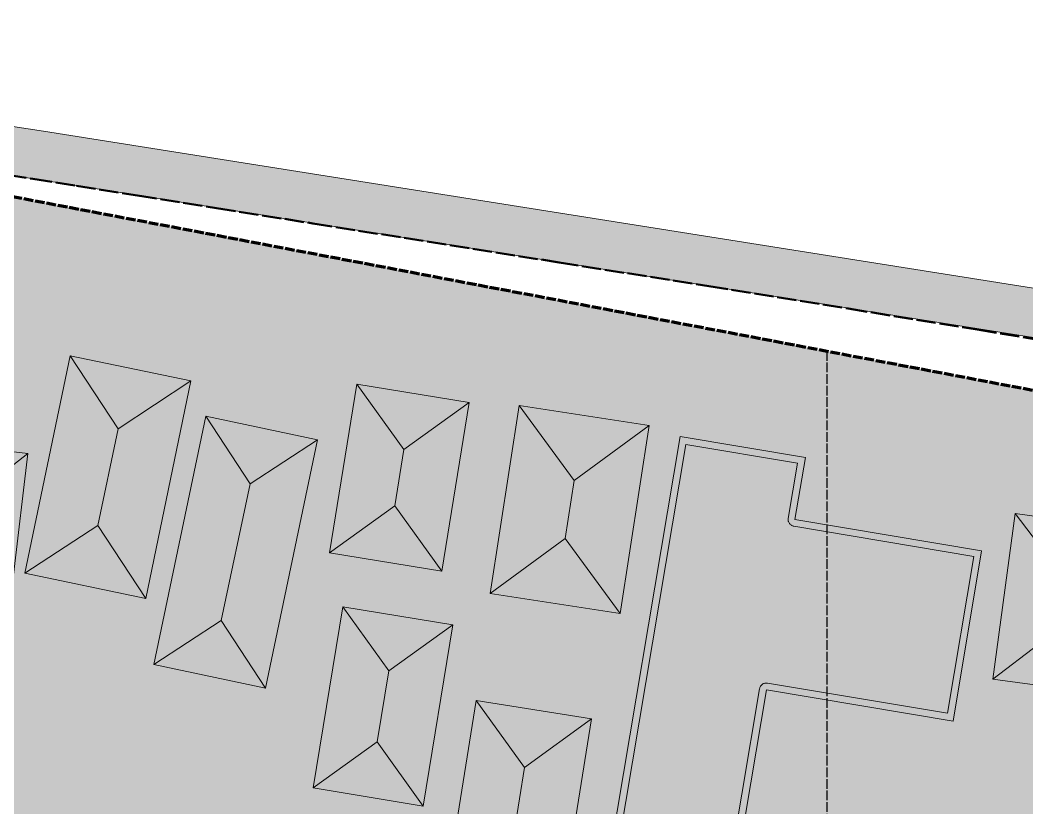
# Model space of a CAD drawing. Header units: metres. Extents: x 305909 to 307171, y 9156037 to 9156671.
# Drawn here: x 306506.8 to 306573.2, y 9156482.5 to 9156534.4 of the extents above; entities that cross this region are included whole.
import ezdxf

# ---------------------------------------------------------------- set-up
doc = ezdxf.new("R2010")
doc.units = ezdxf.units.M
doc.linetypes.add('DASHED', pattern=[1.524, 1.27, -0.254])
doc.linetypes.add('DASHED2', pattern=[0.762, 0.635, -0.127])
for name, color, linetype, lineweight, true_color in [('B-BANGUNAN_PERMUKIMAN', 7, 'Continuous', 13, 0xf0cd8c), ('B-BAYANGAN', 7, 'Continuous', 0, 0x76786c), ('B-DELINEASI', 7, 'DASHED2', 70, 0xc800c8), ('J-PERKERASAN_JALAN', 7, 'Continuous', 9, 0x989896), ('T-BANGUNAN_KLASTER_PERLUASAN', 7, 'Continuous', 13, 0xf3b978), ('T-JALUR_DISTRIBUSI_BARANG', 7, 'DASHED', 50, 0x7832aa), ('T-KLASTER_UMKM_PERLUASAN', 7, 'DASHED2', 25, 0xe6a046), ('Z-R', 7, 'Continuous', 0, 0xfaf4e6), ('Z-R-UP', 7, 'Continuous', 0, 0xffecc8)]:
    doc.layers.add(name, color=color, linetype=linetype, lineweight=lineweight, true_color=true_color)

msp = doc.modelspace()

# ---------------------------------------------------------------- hatches: boundary and pattern name
at = {"layer": 'B-BANGUNAN_PERMUKIMAN', "true_color": 0xe9885c}
h = msp.add_hatch(color=23, dxfattribs=at)
h.dxf.hatch_style = 1
h.paths.add_polyline_path([(306513.288, 9156507.501), (306511.962, 9156501.131), (306507.158, 9156497.981), (306510.139, 9156512.306), (306513.288, 9156507.501)])
at = {"layer": 'B-BANGUNAN_PERMUKIMAN', "true_color": 0xe08259}
h = msp.add_hatch(color=23, dxfattribs=at)
h.dxf.hatch_style = 1
h.paths.add_polyline_path([(306518.094, 9156510.652), (306513.288, 9156507.501), (306510.139, 9156512.306), (306510.139, 9156512.307), (306518.094, 9156510.652)])
at = {"layer": 'B-BANGUNAN_PERMUKIMAN', "true_color": 0xb26747}
h = msp.add_hatch(color=25, dxfattribs=at)
h.dxf.hatch_style = 1
h.paths.add_polyline_path([(306515.112, 9156496.326), (306515.112, 9156496.326), (306511.962, 9156501.131), (306513.288, 9156507.501), (306518.094, 9156510.652), (306515.112, 9156496.326)])
at = {"layer": 'B-BANGUNAN_PERMUKIMAN', "true_color": 0xe8875c}
h = msp.add_hatch(color=23, dxfattribs=at)
h.dxf.hatch_style = 1
h.paths.add_polyline_path([(306529.022, 9156510.437), (306529.022, 9156510.437), (306532.125, 9156506.135), (306531.526, 9156502.428), (306527.223, 9156499.325), (306529.022, 9156510.437)])
at = {"layer": 'B-BANGUNAN_PERMUKIMAN', "true_color": 0xe18359}
h = msp.add_hatch(color=23, dxfattribs=at)
h.dxf.hatch_style = 1
h.paths.add_polyline_path([(306532.125, 9156506.135), (306529.022, 9156510.437), (306536.427, 9156509.238), (306532.125, 9156506.135)])
at = {"layer": 'B-BANGUNAN_PERMUKIMAN', "true_color": 0xb36847}
h = msp.add_hatch(color=25, dxfattribs=at)
h.dxf.hatch_style = 1
h.paths.add_polyline_path([(306531.526, 9156502.428), (306532.125, 9156506.135), (306536.427, 9156509.238), (306534.628, 9156498.127), (306531.526, 9156502.428)])
at = {"layer": 'B-BANGUNAN_PERMUKIMAN', "true_color": 0xe8875c}
h = msp.add_hatch(color=23, dxfattribs=at)
h.dxf.hatch_style = 1
h.paths.add_polyline_path([(306543.342, 9156504.085), (306542.755, 9156500.266), (306537.814, 9156496.643), (306539.719, 9156509.025), (306543.342, 9156504.085)])
at = {"layer": 'B-BANGUNAN_PERMUKIMAN', "true_color": 0xe18359}
h = msp.add_hatch(color=23, dxfattribs=at)
h.dxf.hatch_style = 1
h.paths.add_polyline_path([(306543.342, 9156504.085), (306539.719, 9156509.025), (306539.719, 9156509.026), (306548.284, 9156507.708), (306543.342, 9156504.085)])
at = {"layer": 'B-BANGUNAN_PERMUKIMAN', "true_color": 0xe9885c}
h = msp.add_hatch(color=23, dxfattribs=at)
h.dxf.hatch_style = 1
h.paths.add_polyline_path([(306521.986, 9156503.871), (306520.093, 9156494.866), (306515.642, 9156491.96), (306519.081, 9156508.322), (306521.986, 9156503.871)])
at = {"layer": 'B-BANGUNAN_PERMUKIMAN', "true_color": 0xe08259}
h = msp.add_hatch(color=23, dxfattribs=at)
h.dxf.hatch_style = 1
h.paths.add_polyline_path([(306521.986, 9156503.871), (306519.081, 9156508.322), (306519.081, 9156508.323), (306526.437, 9156506.777), (306521.986, 9156503.871)])
at = {"layer": 'B-BANGUNAN_PERMUKIMAN', "true_color": 0xb36847}
h = msp.add_hatch(color=25, dxfattribs=at)
h.dxf.hatch_style = 1
h.paths.add_polyline_path([(306546.378, 9156495.326), (306546.378, 9156495.326), (306542.755, 9156500.266), (306543.342, 9156504.085), (306548.284, 9156507.708), (306546.378, 9156495.326)])
at = {"layer": 'B-BANGUNAN_PERMUKIMAN', "true_color": 0xce7852}
h = msp.add_hatch(color=23, dxfattribs=at)
h.dxf.hatch_style = 1
h.paths.add_polyline_path([(306570.2, 9156499.458), (306568.317, 9156488.236), (306556.014, 9156490.301), (306553.608, 9156475.97), (306545.355, 9156477.355), (306550.329, 9156506.989), (306558.582, 9156505.603), (306557.898, 9156501.523), (306570.2, 9156499.458)])
at = {"layer": 'B-BANGUNAN_PERMUKIMAN', "true_color": 0xe2835a}
h = msp.add_hatch(color=23, dxfattribs=at)
h.dxf.hatch_style = 1
h.paths.add_polyline_path([(306502.687, 9156502.204), (306499.026, 9156506.856), (306507.339, 9156505.865), (306502.687, 9156502.204)])
at = {"layer": 'B-BANGUNAN_PERMUKIMAN', "true_color": 0xb26747}
h = msp.add_hatch(color=25, dxfattribs=at)
h.dxf.hatch_style = 1
h.paths.add_polyline_path([(306522.998, 9156490.414), (306520.093, 9156494.866), (306521.986, 9156503.871), (306526.437, 9156506.777), (306522.998, 9156490.414)])
at = {"layer": 'B-BANGUNAN_PERMUKIMAN', "true_color": 0xb46847}
h = msp.add_hatch(color=25, dxfattribs=at)
h.dxf.hatch_style = 1
h.paths.add_polyline_path([(306505.434, 9156489.884), (306501.773, 9156494.536), (306502.687, 9156502.204), (306507.339, 9156505.865), (306507.339, 9156505.865), (306505.434, 9156489.884)])
at = {"layer": 'B-BANGUNAN_PERMUKIMAN', "true_color": 0xba6c4a}
h = msp.add_hatch(color=35, dxfattribs=at)
h.dxf.hatch_style = 1
h.paths.add_polyline_path([(306531.526, 9156502.428), (306534.628, 9156498.127), (306534.628, 9156498.126), (306527.223, 9156499.325), (306531.526, 9156502.428)])
at = {"layer": 'B-BANGUNAN_PERMUKIMAN', "true_color": 0xe8875c}
h = msp.add_hatch(color=23, dxfattribs=at)
h.dxf.hatch_style = 1
h.paths.add_polyline_path([(306572.411, 9156501.908), (306572.412, 9156501.908), (306574.732, 9156498.858), (306573.98, 9156493.328), (306570.929, 9156491.008), (306572.411, 9156501.908)])
at = {"layer": 'B-BANGUNAN_PERMUKIMAN', "true_color": 0xe18359}
h = msp.add_hatch(color=23, dxfattribs=at)
h.dxf.hatch_style = 1
h.paths.add_polyline_path([(306574.732, 9156498.858), (306572.412, 9156501.908), (306577.781, 9156501.179), (306577.781, 9156501.178), (306574.732, 9156498.858)])
at = {"layer": 'B-BANGUNAN_PERMUKIMAN', "true_color": 0xbb6d4a}
h = msp.add_hatch(color=13, dxfattribs=at)
h.dxf.hatch_style = 1
h.paths.add_polyline_path([(306511.962, 9156501.131), (306515.112, 9156496.326), (306507.158, 9156497.981), (306507.158, 9156497.981), (306511.962, 9156501.131)])
at = {"layer": 'B-BANGUNAN_PERMUKIMAN', "true_color": 0xba6c4a}
h = msp.add_hatch(color=35, dxfattribs=at)
h.dxf.hatch_style = 1
h.paths.add_polyline_path([(306542.755, 9156500.266), (306546.378, 9156495.326), (306537.814, 9156496.643), (306542.755, 9156500.266)])
at = {"layer": 'B-BANGUNAN_PERMUKIMAN', "true_color": 0xe8875c}
h = msp.add_hatch(color=23, dxfattribs=at)
h.dxf.hatch_style = 1
h.paths.add_polyline_path([(306528.105, 9156495.77), (306528.105, 9156495.77), (306531.135, 9156491.546), (306530.365, 9156486.871), (306526.142, 9156483.841), (306528.105, 9156495.77)])
at = {"layer": 'B-BANGUNAN_PERMUKIMAN', "true_color": 0xe18359}
h = msp.add_hatch(color=23, dxfattribs=at)
h.dxf.hatch_style = 1
h.paths.add_polyline_path([(306531.135, 9156491.546), (306528.105, 9156495.77), (306535.359, 9156494.576), (306531.135, 9156491.546)])
at = {"layer": 'B-BANGUNAN_PERMUKIMAN', "true_color": 0xbb6d4a}
h = msp.add_hatch(color=13, dxfattribs=at)
h.dxf.hatch_style = 1
h.paths.add_polyline_path([(306520.093, 9156494.866), (306522.998, 9156490.414), (306515.642, 9156491.96), (306520.093, 9156494.866)])
at = {"layer": 'B-BANGUNAN_PERMUKIMAN', "true_color": 0xb36847}
h = msp.add_hatch(color=25, dxfattribs=at)
h.dxf.hatch_style = 1
h.paths.add_polyline_path([(306533.396, 9156482.647), (306530.365, 9156486.871), (306531.135, 9156491.546), (306535.359, 9156494.576), (306533.396, 9156482.647)])
at = {"layer": 'B-BANGUNAN_PERMUKIMAN', "true_color": 0xba6c4a}
h = msp.add_hatch(color=35, dxfattribs=at)
h.dxf.hatch_style = 1
h.paths.add_polyline_path([(306573.98, 9156493.328), (306576.3, 9156490.278), (306576.3, 9156490.278), (306570.929, 9156491.008), (306573.98, 9156493.328)])
at = {"layer": 'B-BANGUNAN_PERMUKIMAN', "true_color": 0xe8875c}
h = msp.add_hatch(color=23, dxfattribs=at)
h.dxf.hatch_style = 1
h.paths.add_polyline_path([(306540.079, 9156485.195), (306538.643, 9156476.175), (306534.24, 9156472.982), (306536.886, 9156489.598), (306540.079, 9156485.195)])
at = {"layer": 'B-BANGUNAN_PERMUKIMAN', "true_color": 0xe18359}
h = msp.add_hatch(color=23, dxfattribs=at)
h.dxf.hatch_style = 1
h.paths.add_polyline_path([(306544.482, 9156488.388), (306540.079, 9156485.195), (306536.886, 9156489.598), (306544.482, 9156488.388)])
at = {"layer": 'B-BANGUNAN_PERMUKIMAN', "true_color": 0xb36847}
h = msp.add_hatch(color=25, dxfattribs=at)
h.dxf.hatch_style = 1
h.paths.add_polyline_path([(306541.836, 9156471.772), (306538.643, 9156476.175), (306540.079, 9156485.195), (306544.482, 9156488.388), (306541.836, 9156471.772)])
at = {"layer": 'B-BANGUNAN_PERMUKIMAN', "true_color": 0xba6c4a}
h = msp.add_hatch(color=35, dxfattribs=at)
h.dxf.hatch_style = 1
h.paths.add_polyline_path([(306526.142, 9156483.841), (306530.365, 9156486.871), (306533.396, 9156482.647), (306526.142, 9156483.841)])
at = {"layer": 'B-BAYANGAN', "true_color": 0x76786c}
h = msp.add_hatch(color=8, dxfattribs=at)
h.dxf.hatch_style = 1
h.paths.add_polyline_path([(306518.844, 9156509.902), (306515.863, 9156495.576), (306507.908, 9156497.231), (306510.889, 9156511.557), (306518.844, 9156509.902)])
h = msp.add_hatch(color=8, dxfattribs=at)
h.dxf.hatch_style = 1
h.paths.add_polyline_path([(306518.844, 9156509.902), (306515.863, 9156495.576), (306507.908, 9156497.231), (306510.889, 9156511.557), (306518.844, 9156509.902)])
h = msp.add_hatch(color=8, dxfattribs=at)
h.dxf.hatch_style = 1
h.paths.add_polyline_path([(306537.177, 9156508.488), (306535.378, 9156497.376), (306527.972, 9156498.575), (306529.771, 9156509.687), (306537.177, 9156508.488)])
h = msp.add_hatch(color=8, dxfattribs=at)
h.dxf.hatch_style = 1
h.paths.add_polyline_path([(306537.177, 9156508.488), (306535.378, 9156497.376), (306527.972, 9156498.575), (306529.771, 9156509.687), (306537.177, 9156508.488)])
h = msp.add_hatch(color=8, dxfattribs=at)
h.dxf.hatch_style = 1
h.paths.add_polyline_path([(306549.034, 9156506.958), (306547.129, 9156494.576), (306538.564, 9156495.893), (306540.469, 9156508.276), (306549.034, 9156506.958)])
h = msp.add_hatch(color=8, dxfattribs=at)
h.dxf.hatch_style = 1
h.paths.add_polyline_path([(306549.034, 9156506.958), (306547.129, 9156494.576), (306538.564, 9156495.893), (306540.469, 9156508.276), (306549.034, 9156506.958)])
h = msp.add_hatch(color=8, dxfattribs=at)
h.dxf.hatch_style = 1
h.paths.add_polyline_path([(306527.187, 9156506.027), (306523.748, 9156489.664), (306516.392, 9156491.21), (306519.831, 9156507.573), (306527.187, 9156506.027)])
h = msp.add_hatch(color=8, dxfattribs=at)
h.dxf.hatch_style = 1
h.paths.add_polyline_path([(306527.187, 9156506.027), (306523.748, 9156489.664), (306516.392, 9156491.21), (306519.831, 9156507.573), (306527.187, 9156506.027)])
h = msp.add_hatch(color=8, dxfattribs=at)
h.dxf.hatch_style = 1
h.paths.add_polyline_path([(306508.09, 9156505.115), (306506.185, 9156489.134), (306497.871, 9156490.125), (306499.776, 9156506.106), (306508.09, 9156505.115)])
h = msp.add_hatch(color=8, dxfattribs=at)
h.dxf.hatch_style = 1
h.paths.add_polyline_path([(306508.09, 9156505.115), (306506.185, 9156489.134), (306497.871, 9156490.125), (306499.776, 9156506.106), (306508.09, 9156505.115)])
h = msp.add_hatch(color=8, dxfattribs=at)
h.dxf.hatch_style = 1
h.paths.add_polyline_path([(306570.95, 9156498.708), (306569.067, 9156487.486), (306556.764, 9156489.551), (306554.358, 9156475.22), (306546.105, 9156476.605), (306551.079, 9156506.239), (306559.332, 9156504.853), (306558.648, 9156500.773), (306570.95, 9156498.708)])
h = msp.add_hatch(color=8, dxfattribs=at)
h.dxf.hatch_style = 1
h.paths.add_polyline_path([(306570.95, 9156498.708), (306569.067, 9156487.486), (306556.764, 9156489.551), (306554.358, 9156475.22), (306546.105, 9156476.605), (306551.079, 9156506.239), (306559.332, 9156504.853), (306558.648, 9156500.773), (306570.95, 9156498.708)])
h = msp.add_hatch(color=8, dxfattribs=at)
h.dxf.hatch_style = 1
h.paths.add_polyline_path([(306578.531, 9156500.429), (306577.05, 9156489.528), (306571.679, 9156490.258), (306573.161, 9156501.158), (306578.531, 9156500.429)])
h = msp.add_hatch(color=8, dxfattribs=at)
h.dxf.hatch_style = 1
h.paths.add_polyline_path([(306536.109, 9156493.826), (306534.146, 9156481.897), (306526.891, 9156483.091), (306528.854, 9156495.02), (306536.109, 9156493.826)])
h = msp.add_hatch(color=8, dxfattribs=at)
h.dxf.hatch_style = 1
h.paths.add_polyline_path([(306536.109, 9156493.826), (306534.146, 9156481.897), (306526.891, 9156483.091), (306528.854, 9156495.02), (306536.109, 9156493.826)])
h = msp.add_hatch(color=8, dxfattribs=at)
h.dxf.hatch_style = 1
h.paths.add_polyline_path([(306545.232, 9156487.638), (306542.586, 9156471.022), (306534.99, 9156472.232), (306537.636, 9156488.848), (306545.232, 9156487.638)])
h = msp.add_hatch(color=8, dxfattribs=at)
h.dxf.hatch_style = 1
h.paths.add_polyline_path([(306545.232, 9156487.638), (306542.586, 9156471.022), (306534.99, 9156472.232), (306537.636, 9156488.848), (306545.232, 9156487.638)])
at = {"layer": 'J-PERKERASAN_JALAN', "true_color": 0x989896}
h = msp.add_hatch(color=252, dxfattribs=at)
h.dxf.hatch_style = 1
h.paths.add_polyline_path([(306211.341, 9156561.319), (306215.693, 9156561.13), (306215.76, 9156561.126), (306215.8, 9156561.123), (306215.867, 9156561.117), (306305.106, 9156551.206), (306305.211, 9156551.196), (306385.831, 9156544.389), (306385.918, 9156544.38), (306385.969, 9156544.374), (306386.055, 9156544.361), (306424.864, 9156537.661), (306424.901, 9156537.654), (306424.922, 9156537.65), (306424.958, 9156537.643), (306453.186, 9156531.689), (306453.481, 9156531.639), (306455.847, 9156531.322), (306456.066, 9156531.299), (306458.588, 9156531.102), (306458.613, 9156531.1), (306499.527, 9156528.16), (306499.548, 9156528.159), (306503.861, 9156527.791), (306503.93, 9156527.784), (306503.97, 9156527.78), (306504.038, 9156527.77), (306508.381, 9156527.098), (306524.104, 9156524.604), (306524.104, 9156521.364), (306507.903, 9156523.933), (306507.888, 9156523.936), (306503.705, 9156524.584), (306503.432, 9156524.616), (306499.323, 9156524.966), (306499.27, 9156524.971), (306458.379, 9156527.908), (306455.69, 9156528.118), (306455.636, 9156528.123), (306455.603, 9156528.127), (306455.548, 9156528.133), (306452.885, 9156528.49), (306452.811, 9156528.501), (306452.767, 9156528.509), (306452.694, 9156528.523), (306424.381, 9156534.494), (306424.236, 9156534.522), (306390.807, 9156540.293), (306390.292, 9156540.348), (306389.774, 9156540.336), (306389.261, 9156540.256), (306388.764, 9156540.112), (306388.289, 9156539.904), (306387.845, 9156539.636), (306387.439, 9156539.314), (306387.079, 9156538.941), (306386.769, 9156538.525), (306386.516, 9156538.073), (306386.324, 9156537.592), (306386.196, 9156537.089), (306373.097, 9156467.337), (306371.27, 9156457.608), (306371.258, 9156457.542), (306354.047, 9156356.618), (306353.994, 9156356.117), (306354.004, 9156355.613), (306354.077, 9156355.115), (306354.213, 9156354.629), (306354.408, 9156354.165), (306354.661, 9156353.729), (306354.966, 9156353.328), (306355.319, 9156352.968), (306355.714, 9156352.656), (306356.146, 9156352.396), (306356.607, 9156352.192), (306357.09, 9156352.048), (306357.587, 9156351.966), (306409.631, 9156346.693), (306409.685, 9156346.687), (306409.717, 9156346.683), (306409.771, 9156346.675), (306440.166, 9156341.92), (306440.608, 9156341.876), (306479.912, 9156340.134), (306480.43, 9156340.144), (306480.943, 9156340.222), (306481.441, 9156340.365), (306481.917, 9156340.572), (306482.362, 9156340.838), (306482.768, 9156341.16), (306483.13, 9156341.531), (306483.441, 9156341.946), (306483.695, 9156342.398), (306483.889, 9156342.879), (306484.019, 9156343.381), (306484.082, 9156343.896), (306484.563, 9156352.101), (306486.641, 9156384.636), (306486.657, 9156384.758), (306486.78, 9156384.758), (306489.513, 9156384.584), (306489.635, 9156384.568), (306489.635, 9156384.445), (306487.559, 9156351.943), (306487.558, 9156351.922), (306487.067, 9156343.551), (306487.07, 9156343.043), (306487.137, 9156342.539), (306487.267, 9156342.048), (306487.458, 9156341.578), (306487.707, 9156341.135), (306488.011, 9156340.728), (306488.363, 9156340.362), (306488.76, 9156340.044), (306489.193, 9156339.779), (306489.656, 9156339.571), (306490.142, 9156339.423), (306490.643, 9156339.338), (306492.503, 9156339.143), (306492.541, 9156339.139), (306492.564, 9156339.136), (306492.602, 9156339.131), (306513.238, 9156336.16), (306513.401, 9156336.139), (306524.104, 9156335.046), (306524.104, 9156331.829), (306512.982, 9156332.966), (306512.941, 9156332.97), (306512.916, 9156332.973), (306512.875, 9156332.979), (306498.863, 9156334.996), (306498.356, 9156335.037), (306497.849, 9156335.012), (306497.349, 9156334.924), (306496.864, 9156334.773), (306496.402, 9156334.562), (306495.97, 9156334.294), (306495.576, 9156333.973), (306495.226, 9156333.605), (306494.925, 9156333.196), (306494.679, 9156332.752), (306494.49, 9156332.28), (306494.364, 9156331.788), (306494.3, 9156331.284), (306494.301, 9156330.776), (306499.491, 9156251.377), (306499.491, 9156251.254), (306499.369, 9156251.238), (306496.637, 9156251.059), (306496.514, 9156251.059), (306496.498, 9156251.181), (306491.167, 9156332.724), (306491.102, 9156333.229), (306490.973, 9156333.721), (306490.782, 9156334.193), (306490.533, 9156334.637), (306490.23, 9156335.046), (306489.877, 9156335.413), (306489.48, 9156335.732), (306489.047, 9156335.998), (306488.582, 9156336.207), (306488.095, 9156336.356), (306487.594, 9156336.441), (306485.258, 9156336.686), (306485.017, 9156336.704), (306446.09, 9156338.429), (306445.584, 9156338.42), (306445.083, 9156338.346), (306444.595, 9156338.21), (306444.129, 9156338.013), (306443.691, 9156337.759), (306443.289, 9156337.452), (306442.928, 9156337.096), (306442.616, 9156336.698), (306442.356, 9156336.263), (306442.153, 9156335.8), (306442.011, 9156335.314), (306441.931, 9156334.814), (306441.915, 9156334.308), (306442.571, 9156313.413), (306442.58, 9156313.248), (306443.283, 9156303.609), (306443.286, 9156303.565), (306443.287, 9156303.544), (306443.288, 9156303.5), (306443.886, 9156283.072), (306443.882, 9156282.949), (306443.759, 9156282.937), (306441.022, 9156282.857), (306440.899, 9156282.862), (306440.888, 9156282.984), (306440.293, 9156303.314), (306440.284, 9156303.488), (306439.581, 9156313.122), (306439.578, 9156313.164), (306439.577, 9156313.184), (306439.576, 9156313.226), (306438.873, 9156335.586), (306438.826, 9156336.086), (306438.716, 9156336.577), (306438.545, 9156337.05), (306438.317, 9156337.498), (306438.034, 9156337.914), (306437.701, 9156338.291), (306437.323, 9156338.623), (306436.907, 9156338.906), (306436.458, 9156339.133), (306435.985, 9156339.303), (306435.494, 9156339.412), (306409.399, 9156343.494), (306409.184, 9156343.522), (306356.316, 9156348.878), (306355.783, 9156348.897), (306355.253, 9156348.844), (306354.735, 9156348.722), (306354.238, 9156348.531), (306353.77, 9156348.276), (306353.34, 9156347.962), (306352.956, 9156347.593), (306352.624, 9156347.176), (306352.351, 9156346.719), (306352.141, 9156346.23), (306351.997, 9156345.717), (306341.11, 9156293.6), (306341.085, 9156293.468), (306330.918, 9156235.039), (306330.908, 9156234.979), (306329.587, 9156226.644), (306329.547, 9156226.286), (306329.002, 9156218.17), (306329.001, 9156218.146), (306326.612, 9156189.443), (306326.594, 9156189.321), (306326.471, 9156189.324), (306323.742, 9156189.551), (306323.62, 9156189.569), (306323.622, 9156189.692), (306326.007, 9156218.339), (306326.011, 9156218.403), (306326.567, 9156226.689), (306326.575, 9156226.779), (306326.58, 9156226.824), (306326.592, 9156226.913), (306327.95, 9156235.479), (306327.954, 9156235.502), (306338.142, 9156294.057), (306338.148, 9156294.09), (306338.151, 9156294.106), (306338.158, 9156294.139), (306348.925, 9156345.68), (306348.998, 9156346.205), (306349.002, 9156346.735), (306348.936, 9156347.261), (306348.8, 9156347.774), (306348.598, 9156348.264), (306348.333, 9156348.723), (306348.01, 9156349.143), (306347.634, 9156349.517), (306347.211, 9156349.837), (306346.75, 9156350.099), (306346.259, 9156350.298), (306345.745, 9156350.43), (306324.834, 9156354.345), (306324.271, 9156354.41), (306279.508, 9156356.343), (306211.341, 9156359.746), (306211.341, 9156362.949), (306279.625, 9156359.541), (306279.652, 9156359.54), (306324.736, 9156357.593), (306324.877, 9156357.581), (306324.962, 9156357.572), (306325.102, 9156357.551), (306346.36, 9156353.57), (306346.885, 9156353.507), (306347.414, 9156353.514), (306347.937, 9156353.591), (306348.445, 9156353.736), (306348.93, 9156353.947), (306349.383, 9156354.219), (306349.796, 9156354.55), (306350.161, 9156354.931), (306350.473, 9156355.358), (306350.727, 9156355.822), (306350.917, 9156356.315), (306351.04, 9156356.829), (306367.345, 9156452.444), (306367.4, 9156452.978), (306367.382, 9156453.515), (306367.293, 9156454.044), (306367.134, 9156454.557), (306366.908, 9156455.044), (306366.618, 9156455.496), (306366.271, 9156455.905), (306365.872, 9156456.264), (306365.428, 9156456.566), (306364.948, 9156456.806), (306364.44, 9156456.98), (306363.913, 9156457.084), (306328.417, 9156461.659), (306307.102, 9156464.447), (306307.086, 9156464.449), (306307.041, 9156464.456), (306243.125, 9156474.305), (306242.61, 9156474.35), (306242.093, 9156474.329), (306241.583, 9156474.241), (306241.089, 9156474.088), (306240.619, 9156473.873), (306240.18, 9156473.598), (306239.781, 9156473.27), (306239.427, 9156472.892), (306239.125, 9156472.472), (306238.879, 9156472.017), (306235.863, 9156465.428), (306235.816, 9156465.333), (306235.721, 9156465.173), (306235.626, 9156465.045), (306235.517, 9156464.929), (306235.377, 9156464.807), (306235.291, 9156464.744), (306234.104, 9156463.916), (306234.011, 9156463.855), (306233.816, 9156463.749), (306233.715, 9156463.704), (306232.243, 9156463.105), (306232.16, 9156463.073), (306232.012, 9156463.028), (306231.882, 9156463), (306231.728, 9156462.982), (306231.639, 9156462.977), (306225.305, 9156462.777), (306225.175, 9156462.777), (306225.11, 9156462.78), (306224.979, 9156462.788), (306217.294, 9156463.552), (306217.186, 9156463.566), (306217.132, 9156463.574), (306217.025, 9156463.594), (306211.341, 9156464.792), (306211.341, 9156467.858), (306217.404, 9156466.58), (306217.834, 9156466.513), (306224.983, 9156465.803), (306225.505, 9156465.785), (306230.354, 9156465.938), (306230.906, 9156465.994), (306231.444, 9156466.125), (306231.96, 9156466.33), (306232.442, 9156466.604), (306232.881, 9156466.943), (306233.27, 9156467.338), (306233.6, 9156467.784), (306233.865, 9156468.271), (306237.161, 9156475.469), (306237.205, 9156475.561), (306237.295, 9156475.714), (306237.385, 9156475.836), (306237.487, 9156475.949), (306237.6, 9156476.051), (306237.743, 9156476.156), (306237.829, 9156476.21), (306239.166, 9156476.996), (306239.245, 9156477.041), (306239.389, 9156477.108), (306239.517, 9156477.155), (306239.67, 9156477.196), (306239.759, 9156477.213), (306241.459, 9156477.502), (306241.565, 9156477.517), (306241.752, 9156477.529), (306241.939, 9156477.52), (306242.045, 9156477.507), (306307.452, 9156467.428), (306307.542, 9156467.415), (306328.795, 9156464.635), (306328.802, 9156464.634), (306364.829, 9156459.991), (306365.332, 9156459.958), (306365.835, 9156459.989), (306366.33, 9156460.083), (306366.81, 9156460.238), (306367.266, 9156460.452), (306367.692, 9156460.722), (306368.08, 9156461.044), (306368.425, 9156461.412), (306368.721, 9156461.82), (306368.963, 9156462.262), (306369.147, 9156462.731), (306369.271, 9156463.22), (306370.149, 9156467.89), (306383.124, 9156536.986), (306383.186, 9156537.496), (306383.182, 9156538.011), (306383.112, 9156538.52), (306382.978, 9156539.016), (306382.781, 9156539.491), (306382.525, 9156539.937), (306382.213, 9156540.346), (306381.852, 9156540.712), (306381.447, 9156541.028), (306381.004, 9156541.29), (306380.532, 9156541.493), (306380.037, 9156541.634), (306379.529, 9156541.71), (306304.881, 9156548.012), (306304.855, 9156548.015), (306304.839, 9156548.016), (306304.813, 9156548.019), (306215.667, 9156557.919), (306215.399, 9156557.94), (306211.341, 9156558.116), (306211.341, 9156561.319)])
h = msp.add_hatch(color=252, dxfattribs=at)
h.dxf.hatch_style = 1
h.paths.add_polyline_path([(306524.104, 9156524.604), (306587.195, 9156514.6), (306587.229, 9156514.594), (306587.249, 9156514.59), (306587.284, 9156514.584), (306623.336, 9156507.573), (306623.401, 9156507.56), (306623.439, 9156507.551), (306623.504, 9156507.535), (306644.846, 9156501.891), (306644.846, 9156498.581), (306622.834, 9156504.402), (306622.575, 9156504.461), (306586.751, 9156511.428), (306586.614, 9156511.452), (306524.104, 9156521.364), (306524.104, 9156524.604)])
at = {"layer": 'T-BANGUNAN_KLASTER_PERLUASAN', "true_color": 0xffb368}
h = msp.add_hatch(color=31, dxfattribs=at)
h.dxf.hatch_style = 1
h.paths.add_polyline_path([(306513.288, 9156507.501), (306511.962, 9156501.131), (306507.158, 9156497.981), (306510.139, 9156512.306), (306513.288, 9156507.501)])
at = {"layer": 'T-BANGUNAN_KLASTER_PERLUASAN', "true_color": 0xf5ab64}
h = msp.add_hatch(color=21, dxfattribs=at)
h.dxf.hatch_style = 1
h.paths.add_polyline_path([(306518.094, 9156510.652), (306513.288, 9156507.501), (306510.139, 9156512.306), (306510.139, 9156512.307), (306518.094, 9156510.652)])
at = {"layer": 'T-BANGUNAN_KLASTER_PERLUASAN', "true_color": 0xc3884f}
h = msp.add_hatch(color=23, dxfattribs=at)
h.dxf.hatch_style = 1
h.paths.add_polyline_path([(306515.112, 9156496.326), (306515.112, 9156496.326), (306511.962, 9156501.131), (306513.288, 9156507.501), (306518.094, 9156510.652), (306515.112, 9156496.326)])
at = {"layer": 'T-BANGUNAN_KLASTER_PERLUASAN', "true_color": 0xffb267}
h = msp.add_hatch(color=31, dxfattribs=at)
h.dxf.hatch_style = 1
h.paths.add_polyline_path([(306529.022, 9156510.437), (306529.022, 9156510.437), (306532.125, 9156506.135), (306531.526, 9156502.428), (306527.223, 9156499.325), (306529.022, 9156510.437)])
at = {"layer": 'T-BANGUNAN_KLASTER_PERLUASAN', "true_color": 0xf7ac64}
h = msp.add_hatch(color=21, dxfattribs=at)
h.dxf.hatch_style = 1
h.paths.add_polyline_path([(306532.125, 9156506.135), (306529.022, 9156510.437), (306536.427, 9156509.238), (306532.125, 9156506.135)])
at = {"layer": 'T-BANGUNAN_KLASTER_PERLUASAN', "true_color": 0xc48950}
h = msp.add_hatch(color=23, dxfattribs=at)
h.dxf.hatch_style = 1
h.paths.add_polyline_path([(306531.526, 9156502.428), (306532.125, 9156506.135), (306536.427, 9156509.238), (306534.628, 9156498.127), (306531.526, 9156502.428)])
at = {"layer": 'T-BANGUNAN_KLASTER_PERLUASAN', "true_color": 0xffb267}
h = msp.add_hatch(color=31, dxfattribs=at)
h.dxf.hatch_style = 1
h.paths.add_polyline_path([(306543.342, 9156504.085), (306542.755, 9156500.266), (306537.814, 9156496.643), (306539.719, 9156509.025), (306543.342, 9156504.085)])
at = {"layer": 'T-BANGUNAN_KLASTER_PERLUASAN', "true_color": 0xf7ac64}
h = msp.add_hatch(color=21, dxfattribs=at)
h.dxf.hatch_style = 1
h.paths.add_polyline_path([(306543.342, 9156504.085), (306539.719, 9156509.025), (306539.719, 9156509.026), (306548.284, 9156507.708), (306543.342, 9156504.085)])
at = {"layer": 'T-BANGUNAN_KLASTER_PERLUASAN', "true_color": 0xffb368}
h = msp.add_hatch(color=31, dxfattribs=at)
h.dxf.hatch_style = 1
h.paths.add_polyline_path([(306521.986, 9156503.871), (306520.093, 9156494.866), (306515.642, 9156491.96), (306519.081, 9156508.322), (306521.986, 9156503.871)])
at = {"layer": 'T-BANGUNAN_KLASTER_PERLUASAN', "true_color": 0xf5ab64}
h = msp.add_hatch(color=21, dxfattribs=at)
h.dxf.hatch_style = 1
h.paths.add_polyline_path([(306521.986, 9156503.871), (306519.081, 9156508.322), (306519.081, 9156508.323), (306526.437, 9156506.777), (306521.986, 9156503.871)])
at = {"layer": 'T-BANGUNAN_KLASTER_PERLUASAN', "true_color": 0xc48950}
h = msp.add_hatch(color=23, dxfattribs=at)
h.dxf.hatch_style = 1
h.paths.add_polyline_path([(306546.378, 9156495.326), (306546.378, 9156495.326), (306542.755, 9156500.266), (306543.342, 9156504.085), (306548.284, 9156507.708), (306546.378, 9156495.326)])
at = {"layer": 'T-BANGUNAN_KLASTER_PERLUASAN', "true_color": 0xe29e5c}
h = msp.add_hatch(color=33, dxfattribs=at)
h.dxf.hatch_style = 1
h.paths.add_polyline_path([(306570.2, 9156499.458), (306568.317, 9156488.236), (306556.014, 9156490.301), (306553.608, 9156475.97), (306545.355, 9156477.355), (306550.329, 9156506.989), (306558.582, 9156505.603), (306557.898, 9156501.523), (306570.2, 9156499.458)])
at = {"layer": 'T-BANGUNAN_KLASTER_PERLUASAN', "true_color": 0xf8ad65}
h = msp.add_hatch(color=21, dxfattribs=at)
h.dxf.hatch_style = 1
h.paths.add_polyline_path([(306502.687, 9156502.204), (306499.026, 9156506.856), (306507.339, 9156505.865), (306502.687, 9156502.204)])
at = {"layer": 'T-BANGUNAN_KLASTER_PERLUASAN', "true_color": 0xc3884f}
h = msp.add_hatch(color=23, dxfattribs=at)
h.dxf.hatch_style = 1
h.paths.add_polyline_path([(306522.998, 9156490.414), (306520.093, 9156494.866), (306521.986, 9156503.871), (306526.437, 9156506.777), (306522.998, 9156490.414)])
at = {"layer": 'T-BANGUNAN_KLASTER_PERLUASAN', "true_color": 0xc58a50}
h = msp.add_hatch(color=23, dxfattribs=at)
h.dxf.hatch_style = 1
h.paths.add_polyline_path([(306505.434, 9156489.884), (306501.773, 9156494.536), (306502.687, 9156502.204), (306507.339, 9156505.865), (306507.339, 9156505.865), (306505.434, 9156489.884)])
at = {"layer": 'T-BANGUNAN_KLASTER_PERLUASAN', "true_color": 0xcc8f53}
h = msp.add_hatch(color=33, dxfattribs=at)
h.dxf.hatch_style = 1
h.paths.add_polyline_path([(306531.526, 9156502.428), (306534.628, 9156498.127), (306534.628, 9156498.126), (306527.223, 9156499.325), (306531.526, 9156502.428)])
at = {"layer": 'T-BANGUNAN_KLASTER_PERLUASAN', "true_color": 0xce9053}
h = msp.add_hatch(color=33, dxfattribs=at)
h.dxf.hatch_style = 1
h.paths.add_polyline_path([(306511.962, 9156501.131), (306515.112, 9156496.326), (306507.158, 9156497.981), (306507.158, 9156497.981), (306511.962, 9156501.131)])
at = {"layer": 'T-BANGUNAN_KLASTER_PERLUASAN', "true_color": 0xcc8f53}
h = msp.add_hatch(color=33, dxfattribs=at)
h.dxf.hatch_style = 1
h.paths.add_polyline_path([(306542.755, 9156500.266), (306546.378, 9156495.326), (306537.814, 9156496.643), (306542.755, 9156500.266)])
at = {"layer": 'T-BANGUNAN_KLASTER_PERLUASAN', "true_color": 0xffb267}
h = msp.add_hatch(color=31, dxfattribs=at)
h.dxf.hatch_style = 1
h.paths.add_polyline_path([(306528.105, 9156495.77), (306528.105, 9156495.77), (306531.135, 9156491.546), (306530.365, 9156486.871), (306526.142, 9156483.841), (306528.105, 9156495.77)])
at = {"layer": 'T-BANGUNAN_KLASTER_PERLUASAN', "true_color": 0xf7ac64}
h = msp.add_hatch(color=21, dxfattribs=at)
h.dxf.hatch_style = 1
h.paths.add_polyline_path([(306531.135, 9156491.546), (306528.105, 9156495.77), (306535.359, 9156494.576), (306531.135, 9156491.546)])
at = {"layer": 'T-BANGUNAN_KLASTER_PERLUASAN', "true_color": 0xce9053}
h = msp.add_hatch(color=33, dxfattribs=at)
h.dxf.hatch_style = 1
h.paths.add_polyline_path([(306520.093, 9156494.866), (306522.998, 9156490.414), (306515.642, 9156491.96), (306520.093, 9156494.866)])
at = {"layer": 'T-BANGUNAN_KLASTER_PERLUASAN', "true_color": 0xc48950}
h = msp.add_hatch(color=23, dxfattribs=at)
h.dxf.hatch_style = 1
h.paths.add_polyline_path([(306533.396, 9156482.647), (306530.365, 9156486.871), (306531.135, 9156491.546), (306535.359, 9156494.576), (306533.396, 9156482.647)])
at = {"layer": 'T-BANGUNAN_KLASTER_PERLUASAN', "true_color": 0xffb267}
h = msp.add_hatch(color=31, dxfattribs=at)
h.dxf.hatch_style = 1
h.paths.add_polyline_path([(306540.079, 9156485.195), (306538.643, 9156476.175), (306534.24, 9156472.982), (306536.886, 9156489.598), (306540.079, 9156485.195)])
at = {"layer": 'T-BANGUNAN_KLASTER_PERLUASAN', "true_color": 0xf7ac64}
h = msp.add_hatch(color=21, dxfattribs=at)
h.dxf.hatch_style = 1
h.paths.add_polyline_path([(306544.482, 9156488.388), (306540.079, 9156485.195), (306536.886, 9156489.598), (306544.482, 9156488.388)])
at = {"layer": 'T-BANGUNAN_KLASTER_PERLUASAN', "true_color": 0xc48950}
h = msp.add_hatch(color=23, dxfattribs=at)
h.dxf.hatch_style = 1
h.paths.add_polyline_path([(306541.836, 9156471.772), (306538.643, 9156476.175), (306540.079, 9156485.195), (306544.482, 9156488.388), (306541.836, 9156471.772)])
at = {"layer": 'T-BANGUNAN_KLASTER_PERLUASAN', "true_color": 0xcc8f53}
h = msp.add_hatch(color=33, dxfattribs=at)
h.dxf.hatch_style = 1
h.paths.add_polyline_path([(306526.142, 9156483.841), (306530.365, 9156486.871), (306533.396, 9156482.647), (306526.142, 9156483.841)])
at = {"layer": 'Z-R', "true_color": 0xe2eacc}
h = msp.add_hatch(color=254, dxfattribs=at)
h.dxf.hatch_style = 1
h.paths.add_polyline_path([(306499.604, 9156305.811), (306466.679, 9156301.994), (306472.882, 9156235.666), (306497.912, 9156229.062), (306526.804, 9156228.986), (306531.575, 9156219.919), (306532.491, 9156127.582), (306486.314, 9156132.333), (306393.989, 9156155.199), (306332.726, 9156171.593), (306288.72, 9156190.576), (306246.009, 9156220.776), (306216.24, 9156242.779), (306193.374, 9156263.487), (306160.586, 9156296.707), (306133.406, 9156338.556), (306127.354, 9156361.253), (306094.195, 9156358.842), (306090.504, 9156366.668), (306061.399, 9156428.371), (306035.152, 9156500.205), (306017.705, 9156550.308), (306008.214, 9156577.564), (306141.306, 9156568.881), (306165.696, 9156567.29), (306165.696, 9156567.29), (306200.223, 9156564.074), (306291.75, 9156555.548), (306369.455, 9156545.532), (306471.945, 9156528.538), (306458.481, 9156529.505), (306455.788, 9156529.715), (306453.061, 9156530.08), (306440, 9156532.835), (306440, 9156532.835), (306440, 9156532.835), (306440, 9156532.835), (306424.61, 9156536.081), (306424.61, 9156536.081), (306385.74, 9156542.791), (306385.74, 9156542.791), (306305.003, 9156549.608), (306305.003, 9156549.608), (306215.657, 9156559.53), (306215.657, 9156559.53), (306186.122, 9156560.815), (306186.122, 9156560.815), (306160.523, 9156563.133), (306160.523, 9156563.133), (306119.178, 9156567.786), (306119.178, 9156567.786), (306039.052, 9156573.455), (306039.052, 9156573.455), (306033.081, 9156573.806), (306033.081, 9156573.806), (306033.081, 9156573.806), (306051.45, 9156523.215), (306051.451, 9156523.214), (306060.206, 9156485.254), (306060.206, 9156485.254), (306060.207, 9156485.254), (306057.483, 9156485.596), (306070.599, 9156438.472), (306116.984, 9156440.275), (306147.963, 9156437.914), (306199.856, 9156410.566), (306230.346, 9156409.784), (306281.946, 9156409.003), (306338.236, 9156402.748), (306341.903, 9156461.433), (306341.903, 9156461.433), (306341.904, 9156461.433), (306343.891, 9156461.177), (306340.232, 9156402.624), (306340.209, 9156402.422), (306340.166, 9156402.225), (306340.103, 9156402.033), (306340.021, 9156401.848), (306339.921, 9156401.672), (306339.804, 9156401.507), (306339.67, 9156401.355), (306339.522, 9156401.217), (306339.361, 9156401.095), (306339.188, 9156400.99), (306339.006, 9156400.902), (306338.815, 9156400.834), (306338.619, 9156400.785), (306338.419, 9156400.757), (306338.217, 9156400.748), (306338.015, 9156400.76), (306281.82, 9156407.004), (306230.316, 9156407.785), (306230.295, 9156407.785), (306199.805, 9156408.567), (306199.621, 9156408.58), (306199.44, 9156408.61), (306199.262, 9156408.656), (306199.09, 9156408.719), (306198.923, 9156408.797), (306147.397, 9156435.951), (306116.947, 9156438.272), (306078.606, 9156436.782), (306089.35, 9156410.909), (306109.34, 9156371.439), (306114.245, 9156367.345), (306121.798, 9156366.048), (306134.087, 9156364.483), (306186.355, 9156362.595), (306279.564, 9156357.942), (306324.738, 9156355.991), (306351.562, 9156350.968), (306360, 9156400.449), (306360, 9156400.449), (306360, 9156380), (306360, 9156380), (306360, 9156380), (306440, 9156380), (306440, 9156380), (306440, 9156380), (306440, 9156340.326), (306440.226, 9156340.291), (306485.257, 9156338.295), (306492.355, 9156337.55), (306513.124, 9156334.559), (306536.031, 9156332.219), (306560, 9156329.629), (306560, 9156512.617), (306572.178, 9156510.306), (306677.166, 9156490.276), (306677.166, 9156490.276), (306764.133, 9156475.064), (306735.941, 9156145.416), (306694.109, 9156139.201), (306694.292, 9156206.558), (306623.212, 9156213.87), (306624.289, 9156242.595), (306556.388, 9156238.052), (306554.003, 9156281.952), (306509.625, 9156279.089), (306499.604, 9156305.811)])
at = {"layer": 'Z-R-UP', "true_color": 0xeee8c4}
h = msp.add_hatch(color=254, dxfattribs=at)
h.dxf.hatch_style = 1
h.paths.add_polyline_path([(306440, 9156532.835), (306453.061, 9156530.08), (306455.788, 9156529.715), (306458.481, 9156529.505), (306471.945, 9156528.538), (306504.834, 9156523.084), (306560, 9156512.617), (306560, 9156329.629), (306536.031, 9156332.219), (306513.124, 9156334.559), (306492.355, 9156337.55), (306485.257, 9156338.295), (306440.226, 9156340.291), (306440, 9156340.326), (306440, 9156380), (306440, 9156532.835), (306440, 9156532.835)])

# ---------------------------------------------------------------- linework, layer by layer
at = {"layer": 'B-BANGUNAN_PERMUKIMAN', "color": 17, "lineweight": 9, "true_color": 0x71422d}
for p, q in [((306510.139, 9156512.306), (306513.288, 9156507.501)), ((306518.094, 9156510.652), (306513.288, 9156507.501)), ((306529.022, 9156510.437), (306532.125, 9156506.135)), ((306536.427, 9156509.238), (306532.125, 9156506.135)), ((306539.719, 9156509.025), (306543.342, 9156504.085)), ((306519.081, 9156508.322), (306521.986, 9156503.871)), ((306548.284, 9156507.708), (306543.342, 9156504.085)), ((306511.962, 9156501.131), (306513.288, 9156507.501)), ((306526.437, 9156506.777), (306521.986, 9156503.871)), ((306507.339, 9156505.865), (306502.687, 9156502.204)), ((306531.526, 9156502.428), (306532.125, 9156506.135)), ((306520.093, 9156494.866), (306521.986, 9156503.871)), ((306543.342, 9156504.085), (306542.755, 9156500.266)), ((306527.223, 9156499.325), (306531.526, 9156502.428)), ((306534.628, 9156498.127), (306531.526, 9156502.428)), ((306572.412, 9156501.908), (306574.732, 9156498.858)), ((306507.158, 9156497.981), (306511.962, 9156501.131)), ((306515.112, 9156496.326), (306511.962, 9156501.131)), ((306537.814, 9156496.643), (306542.755, 9156500.266)), ((306546.378, 9156495.326), (306542.755, 9156500.266)), ((306528.105, 9156495.77), (306531.135, 9156491.546)), ((306515.642, 9156491.96), (306520.093, 9156494.866)), ((306522.998, 9156490.414), (306520.093, 9156494.866)), ((306535.359, 9156494.576), (306531.135, 9156491.546)), ((306570.929, 9156491.008), (306573.98, 9156493.328)), ((306531.135, 9156491.546), (306530.365, 9156486.871)), ((306536.886, 9156489.598), (306540.079, 9156485.195)), ((306544.482, 9156488.388), (306540.079, 9156485.195)), ((306526.142, 9156483.841), (306530.365, 9156486.871)), ((306533.396, 9156482.647), (306530.365, 9156486.871)), ((306538.643, 9156476.175), (306540.079, 9156485.195))]:
    msp.add_line(p, q, dxfattribs=at)
at = {"layer": 'B-BANGUNAN_PERMUKIMAN', "color": 17, "lineweight": 13, "true_color": 0x71422d}
for points in [[(306518.094, 9156510.652), (306515.113, 9156496.326), (306507.158, 9156497.981), (306510.139, 9156512.307), (306518.094, 9156510.652)], [(306536.427, 9156509.238), (306534.628, 9156498.126), (306527.222, 9156499.325), (306529.021, 9156510.437), (306536.427, 9156509.238)], [(306548.284, 9156507.708), (306546.379, 9156495.326), (306537.814, 9156496.643), (306539.719, 9156509.026), (306548.284, 9156507.708)], [(306526.437, 9156506.777), (306522.998, 9156490.414), (306515.642, 9156491.96), (306519.081, 9156508.323), (306526.437, 9156506.777)], [(306570.2, 9156499.458), (306568.317, 9156488.236), (306556.014, 9156490.301), (306553.608, 9156475.97), (306545.355, 9156477.355), (306550.329, 9156506.989), (306558.582, 9156505.603), (306557.898, 9156501.523), (306570.2, 9156499.458)], [(306507.34, 9156505.865), (306505.435, 9156489.884), (306497.121, 9156490.875), (306499.026, 9156506.856), (306507.34, 9156505.865)], [(306577.781, 9156501.179), (306576.3, 9156490.278), (306570.929, 9156491.008), (306572.411, 9156501.908), (306577.781, 9156501.179)], [(306535.359, 9156494.576), (306533.396, 9156482.647), (306526.141, 9156483.841), (306528.104, 9156495.77), (306535.359, 9156494.576)], [(306544.482, 9156488.388), (306541.836, 9156471.772), (306534.24, 9156472.982), (306536.886, 9156489.598), (306544.482, 9156488.388)]]:
    msp.add_lwpolyline(points, close=True, dxfattribs=at)
at = {"layer": 'B-BANGUNAN_PERMUKIMAN', "color": 11, "lineweight": 9, "true_color": 0xf38d60}
msp.add_lwpolyline([(306545.873, 9156477.724), (306550.698, 9156506.47), (306558.064, 9156505.234), (306557.454, 9156501.598), (306557.449, 9156501.554), (306557.448, 9156501.51), (306557.451, 9156501.466), (306557.459, 9156501.422), (306557.471, 9156501.38), (306557.487, 9156501.338), (306557.507, 9156501.299), (306557.531, 9156501.262), (306557.558, 9156501.227), (306557.589, 9156501.195), (306557.623, 9156501.167), (306557.659, 9156501.142), (306557.697, 9156501.12), (306557.738, 9156501.102), (306557.78, 9156501.089), (306557.823, 9156501.079), (306569.682, 9156499.089), (306569.682, 9156499.089), (306567.947, 9156488.754), (306556.088, 9156490.745), (306556.045, 9156490.75), (306556, 9156490.751), (306555.956, 9156490.747), (306555.913, 9156490.74), (306555.87, 9156490.728), (306555.829, 9156490.711), (306555.79, 9156490.691), (306555.753, 9156490.667), (306555.718, 9156490.64), (306555.686, 9156490.609), (306555.658, 9156490.576), (306555.632, 9156490.54), (306555.611, 9156490.501), (306555.593, 9156490.461), (306555.58, 9156490.419), (306555.57, 9156490.375), (306553.239, 9156476.488)], dxfattribs=at)
at = {"layer": 'B-DELINEASI'}
msp.add_lwpolyline([(306843.973, 9156139.654), (306613.966, 9156113.407), (306520.721, 9156109.954), (306423.331, 9156121.005), (306333.538, 9156153.468), (306256.179, 9156192.148), (306187.799, 9156246.714), (306141.521, 9156298.517), (306095.934, 9156355.156), (306061.399, 9156428.371), (306035.152, 9156500.205), (306008.214, 9156577.564), (306008.214, 9156577.564), (306165.696, 9156567.29), (306291.75, 9156555.548), (306369.455, 9156545.532), (306504.834, 9156523.084), (306572.178, 9156510.306), (306677.166, 9156490.276)], dxfattribs=at)
at = {"layer": 'J-PERKERASAN_JALAN', "color": 251, "lineweight": 13, "true_color": 0x6c6c6a}
for points in [[(306386.055, 9156544.361), (306424.864, 9156537.661), (306424.901, 9156537.654), (306424.922, 9156537.65), (306424.958, 9156537.643), (306453.186, 9156531.689), (306453.481, 9156531.639), (306455.847, 9156531.322), (306456.066, 9156531.299), (306458.588, 9156531.102), (306458.613, 9156531.1), (306499.527, 9156528.16), (306499.548, 9156528.159), (306503.861, 9156527.791), (306503.93, 9156527.784), (306503.97, 9156527.78), (306504.038, 9156527.77), (306508.381, 9156527.098), (306587.195, 9156514.6)], [(306683.354, 9156488.398), (306622.834, 9156504.402), (306622.575, 9156504.461), (306586.751, 9156511.428), (306586.614, 9156511.452), (306507.903, 9156523.933), (306507.888, 9156523.936), (306503.705, 9156524.584), (306503.432, 9156524.616), (306499.323, 9156524.966), (306499.27, 9156524.971), (306458.379, 9156527.908), (306455.69, 9156528.118), (306455.636, 9156528.123), (306455.603, 9156528.127), (306455.548, 9156528.133), (306452.885, 9156528.49), (306452.811, 9156528.501), (306452.767, 9156528.509), (306452.694, 9156528.523), (306424.381, 9156534.494), (306424.236, 9156534.522), (306390.807, 9156540.293)]]:
    msp.add_lwpolyline(points, dxfattribs=at)
at = {"layer": 'T-BANGUNAN_KLASTER_PERLUASAN', "color": 27, "lineweight": 9, "true_color": 0x7c5632}
for p, q in [((306510.139, 9156512.306), (306513.288, 9156507.501)), ((306518.094, 9156510.652), (306513.288, 9156507.501)), ((306529.022, 9156510.437), (306532.125, 9156506.135)), ((306536.427, 9156509.238), (306532.125, 9156506.135)), ((306539.719, 9156509.025), (306543.342, 9156504.085)), ((306519.081, 9156508.322), (306521.986, 9156503.871)), ((306548.284, 9156507.708), (306543.342, 9156504.085)), ((306511.962, 9156501.131), (306513.288, 9156507.501)), ((306526.437, 9156506.777), (306521.986, 9156503.871)), ((306507.339, 9156505.865), (306502.687, 9156502.204)), ((306531.526, 9156502.428), (306532.125, 9156506.135)), ((306520.093, 9156494.866), (306521.986, 9156503.871)), ((306543.342, 9156504.085), (306542.755, 9156500.266)), ((306527.223, 9156499.325), (306531.526, 9156502.428)), ((306534.628, 9156498.127), (306531.526, 9156502.428)), ((306507.158, 9156497.981), (306511.962, 9156501.131)), ((306515.112, 9156496.326), (306511.962, 9156501.131)), ((306537.814, 9156496.643), (306542.755, 9156500.266)), ((306546.378, 9156495.326), (306542.755, 9156500.266)), ((306528.105, 9156495.77), (306531.135, 9156491.546)), ((306515.642, 9156491.96), (306520.093, 9156494.866)), ((306522.998, 9156490.414), (306520.093, 9156494.866)), ((306535.359, 9156494.576), (306531.135, 9156491.546)), ((306531.135, 9156491.546), (306530.365, 9156486.871)), ((306536.886, 9156489.598), (306540.079, 9156485.195)), ((306544.482, 9156488.388), (306540.079, 9156485.195)), ((306526.142, 9156483.841), (306530.365, 9156486.871)), ((306533.396, 9156482.647), (306530.365, 9156486.871)), ((306538.643, 9156476.175), (306540.079, 9156485.195))]:
    msp.add_line(p, q, dxfattribs=at)
at = {"layer": 'T-BANGUNAN_KLASTER_PERLUASAN', "color": 27, "lineweight": 13, "true_color": 0x7c5632}
for points in [[(306518.094, 9156510.652), (306515.113, 9156496.326), (306507.158, 9156497.981), (306510.139, 9156512.307), (306518.094, 9156510.652)], [(306536.427, 9156509.238), (306534.628, 9156498.126), (306527.222, 9156499.325), (306529.021, 9156510.437), (306536.427, 9156509.238)], [(306548.284, 9156507.708), (306546.379, 9156495.326), (306537.814, 9156496.643), (306539.719, 9156509.026), (306548.284, 9156507.708)], [(306526.437, 9156506.777), (306522.998, 9156490.414), (306515.642, 9156491.96), (306519.081, 9156508.323), (306526.437, 9156506.777)], [(306570.2, 9156499.458), (306568.317, 9156488.236), (306556.014, 9156490.301), (306553.608, 9156475.97), (306545.355, 9156477.355), (306550.329, 9156506.989), (306558.582, 9156505.603), (306557.898, 9156501.523), (306570.2, 9156499.458)], [(306507.34, 9156505.865), (306505.435, 9156489.884), (306497.121, 9156490.875), (306499.026, 9156506.856), (306507.34, 9156505.865)], [(306535.359, 9156494.576), (306533.396, 9156482.647), (306526.141, 9156483.841), (306528.104, 9156495.77), (306535.359, 9156494.576)], [(306544.482, 9156488.388), (306541.836, 9156471.772), (306534.24, 9156472.982), (306536.886, 9156489.598), (306544.482, 9156488.388)]]:
    msp.add_lwpolyline(points, close=True, dxfattribs=at)
at = {"layer": 'T-BANGUNAN_KLASTER_PERLUASAN', "color": 31, "lineweight": 9, "true_color": 0xffba6c}
msp.add_lwpolyline([(306545.873, 9156477.724), (306550.698, 9156506.47), (306558.064, 9156505.234), (306557.454, 9156501.598), (306557.449, 9156501.554), (306557.448, 9156501.51), (306557.451, 9156501.466), (306557.459, 9156501.422), (306557.471, 9156501.38), (306557.487, 9156501.338), (306557.507, 9156501.299), (306557.531, 9156501.262), (306557.558, 9156501.227), (306557.589, 9156501.195), (306557.623, 9156501.167), (306557.659, 9156501.142), (306557.697, 9156501.12), (306557.738, 9156501.102), (306557.78, 9156501.089), (306557.823, 9156501.079), (306569.682, 9156499.089), (306569.682, 9156499.089), (306567.947, 9156488.754), (306556.088, 9156490.745), (306556.045, 9156490.75), (306556, 9156490.751), (306555.956, 9156490.747), (306555.913, 9156490.74), (306555.87, 9156490.728), (306555.829, 9156490.711), (306555.79, 9156490.691), (306555.753, 9156490.667), (306555.718, 9156490.64), (306555.686, 9156490.609), (306555.658, 9156490.576), (306555.632, 9156490.54), (306555.611, 9156490.501), (306555.593, 9156490.461), (306555.58, 9156490.419), (306555.57, 9156490.375), (306553.239, 9156476.488)], dxfattribs=at)
at = {"layer": 'T-JALUR_DISTRIBUSI_BARANG'}
msp.add_lwpolyline([(306505.986, 9156524.223), (306507.683, 9156523.952), (306510.546, 9156523.497), (306514.575, 9156522.857), (306519.77, 9156522.033), (306526.131, 9156521.024), (306533.659, 9156519.831), (306542.353, 9156518.453), (306552.213, 9156516.891), (306561.403, 9156515.415), (306569.923, 9156514.026), (306577.774, 9156512.722)], dxfattribs=at)
at = {"layer": 'T-KLASTER_UMKM_PERLUASAN'}
msp.add_lwpolyline([(306440, 9156340.326), (306440, 9156380), (306440, 9156532.835), (306440, 9156532.835), (306453.061, 9156530.08), (306455.788, 9156529.715), (306458.481, 9156529.505), (306471.945, 9156528.538), (306504.834, 9156523.084), (306560, 9156512.617), (306560, 9156329.629), (306536.031, 9156332.219), (306513.124, 9156334.559), (306492.355, 9156337.55), (306485.257, 9156338.295), (306440.226, 9156340.291), (306440, 9156340.326)], close=True, dxfattribs=at)

doc.saveas('drawing.dxf')
